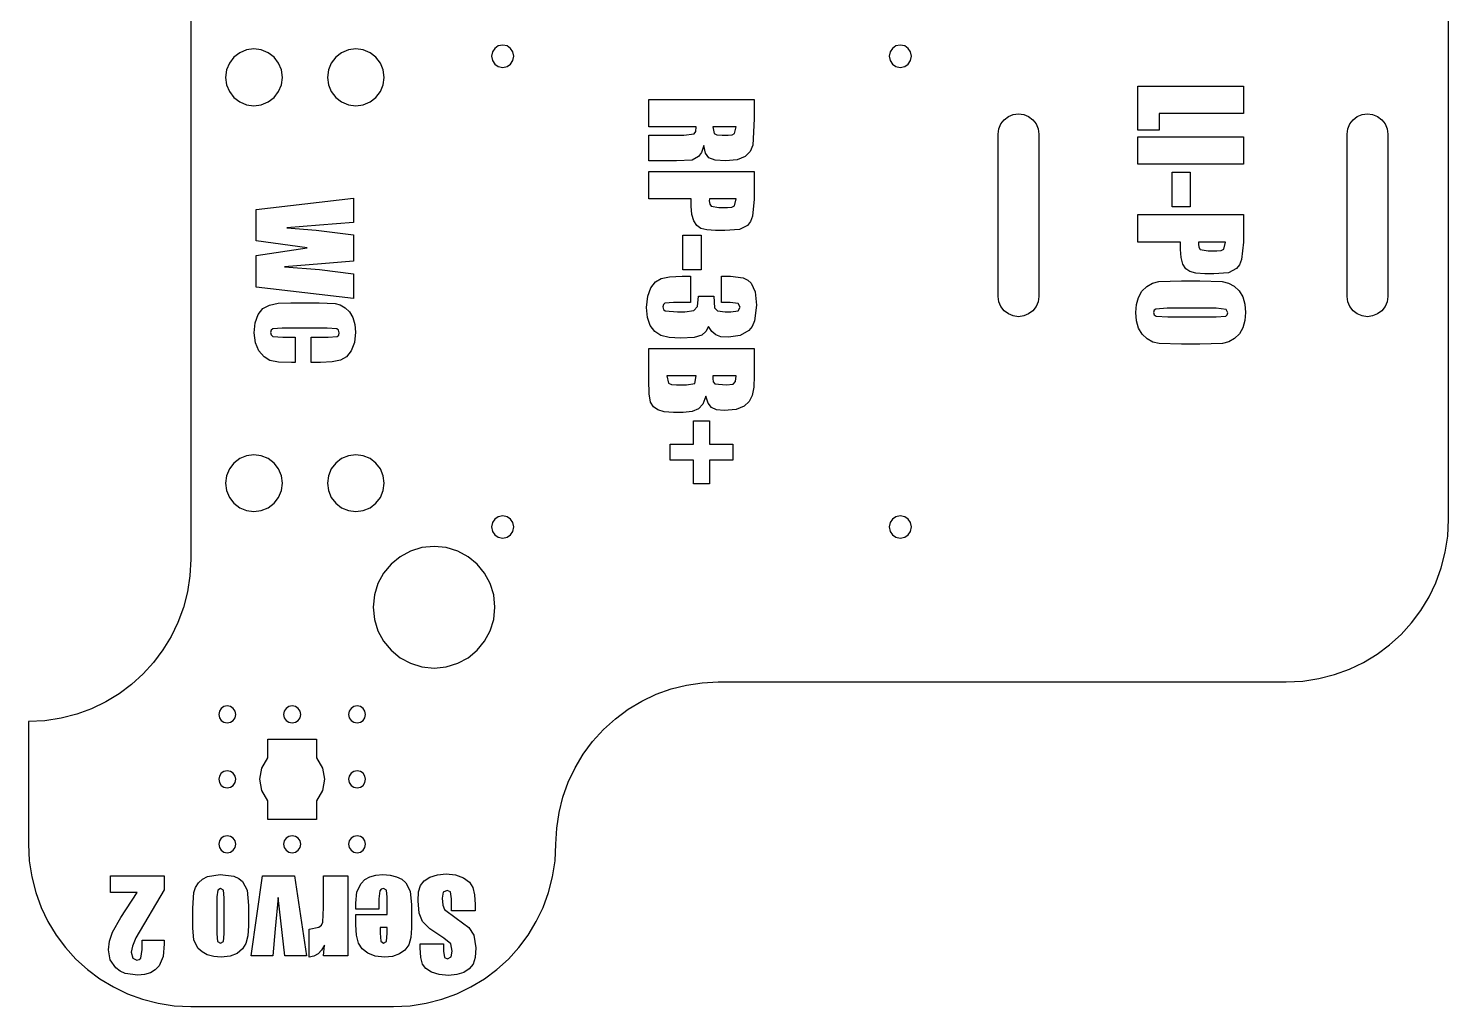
# Model space of a CAD drawing. Extents: x -1 to 181, y 6 to 211.
# Drawn here: x 6 to 181, y 5.9 to 126.5 of the extents above; entities that cross this region are included whole.
import ezdxf

# ---------------------------------------------------------------- set-up
doc = ezdxf.new("R2010")
doc.units = 0

msp = doc.modelspace()

# ---------------------------------------------------------------- linework, layer by layer
for p, q in [((180.985705, 65.936237), (180.985705, 140.936146)), ((25.9859, 136.766058), (25.9859, 61.058784)), ((63.891631, 124.290178), (63.454639, 123.995657)), ((64.426696, 124.398171), (63.891631, 124.290178)), ((64.961761, 124.290178), (64.426696, 124.398171)), ((65.398753, 123.995657), (64.961761, 124.290178)), ((112.891569, 124.290178), (112.454577, 123.995657)), ((113.426634, 124.398171), (112.891569, 124.290178)), ((113.961699, 124.290178), (113.426634, 124.398171)), ((114.398692, 123.995657), (113.961699, 124.290178)), ((31.298209, 122.890022), (30.747408, 122.170463)), ((32.028496, 123.45155), (31.298209, 122.890022)), ((32.879937, 123.803233), (32.028496, 123.45155)), ((33.778494, 123.920461), (32.879937, 123.803233)), ((34.677051, 123.803233), (33.778494, 123.920461)), ((35.528492, 123.45155), (34.677051, 123.803233)), ((36.258779, 122.890022), (35.528492, 123.45155)), ((36.80958, 122.170463), (36.258779, 122.890022)), ((43.851246, 122.890022), (43.300445, 122.170463)), ((44.581533, 123.45155), (43.851246, 122.890022)), ((45.432974, 123.803233), (44.581533, 123.45155)), ((46.331531, 123.920461), (45.432974, 123.803233)), ((47.230089, 123.803233), (46.331531, 123.920461)), ((48.08153, 123.45155), (47.230089, 123.803233)), ((48.811816, 122.890022), (48.08153, 123.45155)), ((49.362617, 122.170463), (48.811816, 122.890022)), ((63.159926, 123.558794), (63.051698, 123.023776)), ((63.051698, 123.023776), (63.159926, 122.488758)), ((63.454639, 123.995657), (63.159926, 123.558794)), ((65.693466, 123.558794), (65.398753, 123.995657)), ((65.801694, 123.023776), (65.693466, 123.558794)), ((65.693466, 122.488758), (65.801694, 123.023776)), ((65.801694, 123.023776), (65.801694, 123.023776)), ((112.159864, 123.558794), (112.051636, 123.023776)), ((112.051636, 123.023776), (112.159864, 122.488758)), ((112.454577, 123.995657), (112.159864, 123.558794)), ((114.693405, 123.558794), (114.398692, 123.995657)), ((114.801632, 123.023776), (114.693405, 123.558794)), ((114.693405, 122.488758), (114.801632, 123.023776)), ((114.801632, 123.023776), (114.801632, 123.023776)), ((30.399652, 121.333675), (30.278498, 120.420464)), ((30.747408, 122.170463), (30.399652, 121.333675)), ((37.157337, 121.333675), (36.80958, 122.170463)), ((37.278491, 120.420464), (37.157337, 121.333675)), ((42.952689, 121.333675), (42.831535, 120.420464)), ((43.300445, 122.170463), (42.952689, 121.333675)), ((49.710374, 121.333675), (49.362617, 122.170463)), ((49.831528, 120.420464), (49.710374, 121.333675)), ((63.159926, 122.488758), (63.454639, 122.051895)), ((63.454639, 122.051895), (63.891631, 121.757374)), ((63.891631, 121.757374), (64.426696, 121.649381)), ((64.426696, 121.649381), (64.961761, 121.757374)), ((64.961761, 121.757374), (65.398753, 122.051895)), ((65.398753, 122.051895), (65.693466, 122.488758)), ((112.159864, 122.488758), (112.454577, 122.051895)), ((112.454577, 122.051895), (112.891569, 121.757374)), ((112.891569, 121.757374), (113.426634, 121.649381)), ((113.426634, 121.649381), (113.961699, 121.757374)), ((113.961699, 121.757374), (114.398692, 122.051895)), ((114.398692, 122.051895), (114.693405, 122.488758)), ((30.278498, 120.420464), (30.399652, 119.507254)), ((30.399652, 119.507254), (30.747408, 118.670466)), ((36.80958, 118.670466), (37.157337, 119.507254)), ((37.157337, 119.507254), (37.278491, 120.420464)), ((37.278491, 120.420464), (37.278491, 120.420464)), ((42.831535, 120.420464), (42.952689, 119.507254)), ((42.952689, 119.507254), (43.300445, 118.670466)), ((49.362617, 118.670466), (49.710374, 119.507254)), ((49.710374, 119.507254), (49.831528, 120.420464)), ((49.831528, 120.420464), (49.831528, 120.420464)), ((142.702481, 113.907992), (142.702481, 119.342527)), ((142.702481, 119.342527), (155.702238, 119.342527)), ((155.702238, 119.342527), (155.702238, 115.961156)), ((30.747408, 118.670466), (31.298209, 117.950906)), ((31.298209, 117.950906), (32.028496, 117.389379)), ((32.028496, 117.389379), (32.879937, 117.037696)), ((34.677051, 117.037696), (35.528492, 117.389379)), ((35.528492, 117.389379), (36.258779, 117.950906)), ((36.258779, 117.950906), (36.80958, 118.670466)), ((43.300445, 118.670466), (43.851246, 117.950906)), ((43.851246, 117.950906), (44.581533, 117.389379)), ((44.581533, 117.389379), (45.432974, 117.037696)), ((47.230089, 117.037696), (48.08153, 117.389379)), ((48.08153, 117.389379), (48.811816, 117.950906)), ((48.811816, 117.950906), (49.362617, 118.670466)), ((82.42677, 114.310158), (82.42677, 117.691529)), ((82.42677, 117.691529), (95.426526, 117.691529)), ((95.426526, 117.691529), (95.426526, 115.297053)), ((32.879937, 117.037696), (33.778494, 116.920468)), ((33.778494, 116.920468), (34.677051, 117.037696)), ((45.432974, 117.037696), (46.331531, 116.920468)), ((46.331531, 116.920468), (47.230089, 117.037696)), ((126.21414, 115.200157), (126.735773, 115.601249)), ((126.735773, 115.601249), (127.343945, 115.852451)), ((127.343945, 115.852451), (127.985772, 115.936185)), ((127.985772, 115.936185), (128.627598, 115.852451)), ((128.627598, 115.852451), (129.23577, 115.601249)), ((129.23577, 115.601249), (129.757403, 115.200157)), ((155.702238, 115.961156), (145.303861, 115.961156)), ((145.303861, 115.961156), (145.303861, 113.907992)), ((169.214084, 115.200157), (169.735717, 115.601249)), ((169.735717, 115.601249), (170.343889, 115.852451)), ((170.343889, 115.852451), (170.985716, 115.936185)), ((170.985716, 115.936185), (171.627543, 115.852451)), ((171.627543, 115.852451), (172.235715, 115.601249)), ((172.235715, 115.601249), (172.757348, 115.200157)), ((88.288341, 114.310158), (82.42677, 114.310158)), ((88.226078, 113.745604), (88.288307, 114.310687)), ((90.311777, 114.310687), (90.468355, 113.511726)), ((93.202441, 114.310158), (90.311872, 114.310158)), ((93.009735, 113.503709), (93.202447, 114.310687)), ((95.426656, 115.298323), (95.241974, 112.058372)), ((125.485774, 113.436188), (125.572313, 114.088481)), ((125.572313, 114.088481), (125.82071, 114.686186)), ((125.82071, 114.686186), (126.21414, 115.200157)), ((129.757403, 115.200157), (130.150833, 114.686186)), ((130.150833, 114.686186), (130.39923, 114.088481)), ((130.39923, 114.088481), (130.485769, 113.436188)), ((145.303861, 113.907992), (142.702481, 113.907992)), ((168.485719, 113.436188), (168.572257, 114.088481)), ((168.572257, 114.088481), (168.820655, 114.686186)), ((168.820655, 114.686186), (169.214084, 115.200157)), ((172.757348, 115.200157), (173.150777, 114.686186)), ((173.150777, 114.686186), (173.399175, 114.088481)), ((173.399175, 114.088481), (173.485713, 113.436188)), ((82.42677, 110.142976), (82.42677, 113.283576)), ((82.42677, 113.283576), (86.746616, 113.283576)), ((86.746619, 113.282888), (88.03939, 113.447512)), ((88.03939, 113.447512), (88.226078, 113.745604)), ((89.211715, 112.006169), (88.920642, 111.167077)), ((89.420487, 111.080764), (89.211715, 112.006169)), ((90.468355, 113.511726), (90.800581, 113.340098)), ((90.800581, 113.340098), (91.484105, 113.282888)), ((91.483975, 113.283576), (92.198614, 113.283576)), ((92.198741, 113.282888), (92.710631, 113.338093)), ((92.710631, 113.338093), (93.009735, 113.503709)), ((95.241974, 112.058372), (94.913763, 111.28954)), ((125.485774, 93.4362), (125.485774, 113.436188)), ((130.485769, 113.436188), (130.485769, 93.4362)), ((130.485769, 113.436188), (130.485769, 113.436188)), ((142.702481, 109.706414), (142.702481, 113.087785)), ((142.702481, 113.087785), (155.702238, 113.087785)), ((155.702238, 113.087785), (155.702238, 109.706414)), ((168.485719, 93.4362), (168.485719, 113.436188)), ((173.485713, 113.436188), (173.485713, 93.4362)), ((173.485713, 113.436188), (173.485713, 113.436188)), ((88.545257, 110.657193), (87.778426, 110.227616)), ((88.920642, 111.167077), (88.545257, 110.657193)), ((89.838028, 110.520695), (89.420487, 111.080764)), ((90.608873, 110.237644), (89.838028, 110.520695)), ((93.313857, 110.276789), (91.877555, 110.143293)), ((94.298492, 110.677275), (93.313857, 110.276789)), ((94.913763, 111.28954), (94.298492, 110.677275)), ((85.855236, 110.142976), (82.42677, 110.142976)), ((82.42677, 105.454565), (82.42677, 108.83329)), ((82.42677, 108.83329), (95.426526, 108.83329)), ((87.778426, 110.227616), (85.855329, 110.143293)), ((91.877555, 110.143293), (90.608873, 110.237644)), ((95.426526, 108.83329), (95.426526, 105.430753)), ((155.702238, 109.706414), (142.702481, 109.706414)), ((146.90988, 104.472962), (146.90988, 108.735394)), ((146.90988, 108.735394), (149.150104, 108.735394)), ((149.150104, 108.735394), (149.150104, 104.472962)), ((34.055018, 104.160754), (46.054994, 105.555107)), ((46.054994, 105.555107), (46.054994, 102.525631)), ((87.662073, 105.454565), (82.42677, 105.454565)), ((87.662073, 104.547045), (87.662073, 105.454565)), ((89.886206, 105.20509), (89.943417, 104.81063)), ((89.894236, 105.45401), (89.886219, 105.20509)), ((93.202441, 105.454565), (89.89436, 105.454565)), ((93.001705, 104.586786), (93.202447, 105.45401)), ((95.426656, 105.429906), (95.209857, 103.306072)), ((34.055018, 100.284613), (34.055018, 104.160754)), ((87.738278, 103.543945), (87.661997, 104.546649)), ((87.967122, 102.752035), (87.738278, 103.543945)), ((89.943417, 104.81063), (90.115049, 104.558687)), ((90.115049, 104.558687), (91.066563, 104.37803)), ((91.066463, 104.377712), (92.134585, 104.377712)), ((92.134505, 104.37803), (92.684535, 104.430219)), ((92.684535, 104.430219), (93.001705, 104.586786)), ((95.209857, 103.306072), (94.944877, 102.655674)), ((142.702481, 100.128509), (142.702481, 103.507234)), ((142.702481, 103.507234), (155.702238, 103.507234)), ((149.150104, 104.472962), (146.90988, 104.472962)), ((155.702238, 103.507234), (155.702238, 100.104697)), ((41.868048, 102.194903), (37.820304, 101.877403)), ((37.820304, 101.876318), (41.450028, 101.574283)), ((41.450028, 101.574283), (46.055005, 101.013513)), ((46.054994, 102.525631), (41.868048, 102.194903)), ((88.338492, 102.172889), (87.967122, 102.752035)), ((88.842354, 101.808532), (88.338492, 102.172889)), ((89.581079, 101.61583), (88.842354, 101.808532)), ((90.65705, 101.551595), (89.581079, 101.61583)), ((91.789304, 101.551966), (90.657153, 101.551966)), ((93.591884, 101.684072), (91.78923, 101.551595)), ((94.583544, 102.189955), (93.591884, 101.684072)), ((94.944877, 102.655674), (94.583544, 102.189955)), ((40.347786, 99.415564), (34.05502, 100.285883)), ((46.054994, 101.012217), (46.054994, 97.773721)), ((86.634169, 96.70216), (86.634169, 100.964592)), ((86.634169, 100.964592), (88.874393, 100.964592)), ((88.874393, 100.964592), (88.874393, 96.70216)), ((147.937785, 100.128509), (142.702481, 100.128509)), ((147.937785, 99.22099), (147.937785, 100.128509)), ((150.161907, 99.879061), (150.219118, 99.484607)), ((150.169937, 100.12798), (150.16192, 99.879061)), ((153.478153, 100.128509), (150.169807, 100.128509)), ((153.277406, 99.260783), (153.478148, 100.12798)), ((155.702357, 100.103903), (155.485558, 97.980069)), ((34.055018, 94.574912), (34.055018, 98.47222)), ((34.05502, 98.471109), (40.347786, 99.415564)), ((148.013979, 98.217936), (147.937698, 99.220646)), ((148.242823, 97.426006), (148.013979, 98.217936)), ((150.219118, 99.484607), (150.390753, 99.232684)), ((150.390753, 99.232684), (151.342262, 99.052001)), ((151.342174, 99.051657), (152.410296, 99.051657)), ((152.410206, 99.052001), (152.960235, 99.104196)), ((152.960235, 99.104196), (153.277406, 99.260783)), ((42.097018, 97.432409), (37.531236, 97.088451)), ((37.531236, 97.088186), (41.840777, 96.737336)), ((41.840777, 96.737336), (46.055005, 96.217285)), ((46.055005, 97.773218), (42.097013, 97.432858)), ((88.874393, 96.70216), (86.634169, 96.70216)), ((148.614194, 96.846867), (148.242823, 97.426006)), ((149.118053, 96.482529), (148.614194, 96.846867)), ((149.85678, 96.289807), (149.118053, 96.482529)), ((150.932753, 96.225566), (149.85678, 96.289807)), ((153.867585, 96.358069), (152.064931, 96.225566)), ((154.859245, 96.863926), (153.867585, 96.358069)), ((155.220578, 97.329651), (154.859245, 96.863926)), ((155.485558, 97.980069), (155.220578, 97.329651)), ((46.054994, 93.185851), (34.055018, 94.574912)), ((46.054994, 96.217973), (46.054994, 93.185851)), ((82.687635, 94.497548), (83.263761, 95.226249)), ((83.263761, 95.226249), (83.956319, 95.653829)), ((83.956319, 95.653829), (84.983108, 95.861593)), ((84.983108, 95.861593), (86.561935, 95.930847)), ((86.561937, 95.929577), (87.589842, 95.929577)), ((87.589842, 95.929577), (87.589842, 92.68579)), ((91.403806, 92.68579), (91.403806, 95.929577)), ((91.403806, 95.929577), (92.51188, 95.929577)), ((92.511896, 95.930847), (94.072658, 95.718063)), ((94.072658, 95.718063), (94.626453, 95.452083)), ((94.626453, 95.452083), (95.029189, 95.07971)), ((95.029189, 95.07971), (95.519999, 93.977643)), ((143.1972, 94.064611), (143.794402, 94.651774)), ((143.794402, 94.651774), (144.507034, 95.055256)), ((144.507034, 95.055256), (145.279887, 95.253991)), ((145.279887, 95.253991), (148.090259, 95.350352)), ((148.090185, 95.35014), (150.314534, 95.35014)), ((150.314471, 95.350352), (153.088708, 95.258013)), ((152.065015, 96.22591), (150.932865, 96.22591)), ((153.088708, 95.258013), (153.868588, 95.067308)), ((153.868588, 95.067308), (154.578207, 94.679872)), ((154.578207, 94.679872), (155.174409, 94.108763)), ((82.169725, 92.076614), (82.299202, 93.452697)), ((82.299202, 93.452697), (82.687635, 94.497548)), ((88.420797, 92.189035), (88.545257, 93.465754)), ((88.545252, 93.466309), (90.432257, 93.466309)), ((90.432223, 93.465754), (90.520546, 92.036476)), ((95.519999, 93.977643), (95.683603, 92.373714)), ((125.572313, 92.783906), (125.485774, 93.4362)), ((125.82071, 92.186201), (125.572313, 92.783906)), ((130.39923, 92.783906), (130.150833, 92.186201)), ((130.485769, 93.4362), (130.39923, 92.783906)), ((142.51468, 92.430566), (142.770625, 93.314836)), ((142.770625, 93.314836), (143.1972, 94.064611)), ((155.174409, 94.108763), (155.614031, 93.367038)), ((155.614031, 93.367038), (155.885031, 92.471729)), ((168.572257, 92.783906), (168.485719, 93.4362)), ((168.820655, 92.186201), (168.572257, 92.783906)), ((173.399175, 92.783906), (173.150777, 92.186201)), ((173.485713, 93.4362), (173.399175, 92.783906)), ((33.927164, 90.18208), (34.299617, 91.191954)), ((34.299617, 91.191954), (34.891647, 91.931305)), ((34.891647, 91.931305), (35.674536, 92.37046)), ((35.674536, 92.37046), (36.774288, 92.587272)), ((36.774288, 92.587272), (38.316905, 92.659543)), ((38.316905, 92.659331), (41.822778, 92.659331)), ((41.82277, 92.659543), (43.76841, 92.57059)), ((43.76841, 92.57059), (44.404914, 92.393624)), ((44.404914, 92.393624), (45.017329, 92.04063)), ((45.017329, 92.04063), (45.553771, 91.514381)), ((45.553771, 91.514381), (45.962356, 90.817648)), ((82.281198, 90.842063), (82.169725, 92.076614)), ((84.234343, 92.424904), (84.177132, 92.140854)), ((84.177132, 92.140854), (84.249399, 91.827694)), ((84.405977, 92.586492), (84.234343, 92.424904)), ((84.249399, 91.827694), (84.466199, 91.643015)), ((85.477936, 92.686874), (84.405977, 92.586492)), ((84.466199, 91.643015), (85.975772, 91.522577)), ((87.589842, 92.68579), (85.477941, 92.68579)), ((85.975886, 91.521624), (86.875204, 91.521624)), ((86.875093, 91.522577), (87.967122, 91.691196)), ((87.967122, 91.691196), (88.420797, 92.189035)), ((90.520546, 92.036476), (90.90597, 91.643015)), ((90.90597, 91.643015), (91.837408, 91.522577)), ((92.471663, 92.68579), (91.403806, 92.68579)), ((91.837458, 91.521624), (92.560034, 91.521624)), ((93.44735, 92.562415), (92.471751, 92.686874)), ((92.560076, 91.522577), (93.459394, 91.663097)), ((93.676196, 92.100717), (93.44735, 92.562415)), ((93.459394, 91.663097), (93.676196, 92.100717)), ((95.683603, 92.373714), (95.456923, 90.426535)), ((126.21414, 91.67223), (125.82071, 92.186201)), ((126.735773, 91.271139), (126.21414, 91.67223)), ((127.343945, 91.019937), (126.735773, 91.271139)), ((127.985772, 90.936203), (127.343945, 91.019937)), ((128.627598, 91.019937), (127.985772, 90.936203)), ((129.23577, 91.271139), (128.627598, 91.019937)), ((129.757403, 91.67223), (129.23577, 91.271139)), ((130.150833, 92.186201), (129.757403, 91.67223)), ((142.429365, 91.439921), (142.51468, 92.430566)), ((142.519699, 90.408114), (142.429365, 91.439921)), ((144.695731, 91.723971), (144.629487, 91.447938)), ((144.629487, 91.447938), (144.705768, 91.164907)), ((144.894464, 91.877541), (144.695731, 91.723971)), ((144.705768, 91.164907), (144.934612, 91.006323)), ((146.291621, 91.969881), (144.894464, 91.877541)), ((144.934612, 91.006323), (146.387977, 90.909961)), ((152.362142, 91.96877), (146.29155, 91.96877)), ((153.570487, 91.829361), (152.362028, 91.969881)), ((152.362028, 90.909961), (153.522309, 91.010344)), ((153.522309, 91.010344), (153.712009, 91.163902)), ((153.775243, 91.423861), (153.570487, 91.829361)), ((153.712009, 91.163902), (153.775243, 91.423861)), ((155.885031, 92.471729), (155.975364, 91.439921)), ((155.975364, 91.439921), (155.890049, 90.449263)), ((169.214084, 91.67223), (168.820655, 92.186201)), ((169.735717, 91.271139), (169.214084, 91.67223)), ((170.343889, 91.019937), (169.735717, 91.271139)), ((170.985716, 90.936203), (170.343889, 91.019937)), ((171.627543, 91.019937), (170.985716, 90.936203)), ((172.235715, 91.271139), (171.627543, 91.019937)), ((172.757348, 91.67223), (172.235715, 91.271139)), ((173.150777, 92.186201), (172.757348, 91.67223)), ((33.803013, 88.931304), (33.927164, 90.18208)), ((35.900602, 89.266709), (35.833894, 88.968372)), ((36.100726, 89.435334), (35.900602, 89.266709)), ((37.242169, 89.539104), (36.100726, 89.435334)), ((42.815969, 89.539898), (37.242169, 89.539898)), ((44.001889, 89.435334), (42.815972, 89.539104)), ((44.207571, 89.261153), (44.001889, 89.435334)), ((44.276131, 88.946147), (44.207571, 89.261153)), ((45.962356, 90.817648), (46.220848, 89.977326)), ((46.220848, 89.977326), (46.307012, 89.020257)), ((82.615618, 89.852397), (82.281198, 90.842063)), ((83.16394, 89.113674), (82.615618, 89.852397)), ((89.793866, 89.740002), (89.465482, 89.095617)), ((90.216158, 89.105657), (89.793866, 89.740002)), ((95.173573, 89.732975), (94.776882, 89.226102)), ((95.456923, 90.426535), (95.173573, 89.732975)), ((142.790701, 89.512804), (142.519699, 90.408114)), ((143.230322, 88.771066), (142.790701, 89.512804)), ((146.387858, 90.910438), (152.362142, 90.910438)), ((155.634105, 89.565007), (155.207529, 88.815231)), ((155.890049, 90.449263), (155.634105, 89.565007)), ((33.949617, 87.716676), (33.803013, 88.931304)), ((34.389429, 86.711426), (33.949617, 87.716676)), ((35.833894, 88.968372), (35.900761, 88.680241)), ((35.900761, 88.680241), (36.101363, 88.512548)), ((36.101363, 88.512548), (37.357053, 88.405048)), ((37.357053, 88.404837), (38.865391, 88.404837)), ((38.865391, 88.404837), (38.865391, 85.285403)), ((40.829565, 85.285403), (40.829565, 88.404837)), ((40.829565, 88.404837), (42.915214, 88.404837)), ((42.915222, 88.405048), (44.05053, 88.505114)), ((44.05053, 88.505114), (44.219731, 88.665405)), ((44.219731, 88.665405), (44.276131, 88.946147)), ((46.17377, 87.762072), (45.774044, 86.74479)), ((46.307012, 89.020257), (46.17377, 87.762072)), ((83.91711, 88.631902), (83.16394, 89.113674)), ((84.946425, 88.366928), (83.91711, 88.631902)), ((86.32318, 88.278604), (84.946425, 88.366928)), ((88.031408, 88.368939), (86.32318, 88.278604)), ((88.978419, 88.639945), (88.031408, 88.368939)), ((89.465482, 89.095617), (88.978419, 88.639945)), ((90.680574, 88.696143), (90.216158, 89.105657)), ((91.317504, 88.473317), (90.680574, 88.696143)), ((92.257332, 88.399042), (91.317504, 88.473317)), ((93.693635, 88.605807), (92.257332, 88.399042)), ((94.776882, 89.226102), (93.693635, 88.605807)), ((143.826522, 88.19997), (143.230322, 88.771066)), ((144.536142, 87.812535), (143.826522, 88.19997)), ((145.316019, 87.62183), (144.536142, 87.812535)), ((148.090259, 87.52949), (145.316019, 87.62183)), ((150.314534, 87.529067), (148.090185, 87.529067)), ((153.124842, 87.625825), (150.314471, 87.52949)), ((153.897695, 87.824566), (153.124842, 87.625825)), ((154.610325, 88.228069), (153.897695, 87.824566)), ((155.207529, 88.815231), (154.610325, 88.228069)), ((35.024093, 85.970223), (34.389429, 86.711426)), ((35.755257, 85.547737), (35.024093, 85.970223)), ((45.175398, 86.001735), (44.445391, 85.566284)), ((45.774044, 86.74479), (45.175398, 86.001735)), ((82.42677, 83.107885), (82.42677, 87.018422)), ((82.42677, 87.018422), (95.426526, 87.018422)), ((95.426526, 87.018422), (95.426526, 83.644988)), ((36.805587, 85.350411), (35.755257, 85.547737)), ((38.397743, 85.284636), (36.805587, 85.350411)), ((38.865391, 85.285403), (38.397743, 85.285403)), ((41.969515, 85.285403), (40.829565, 85.285403)), ((43.428576, 85.355048), (41.969502, 85.284636)), ((44.445391, 85.566284), (43.428576, 85.355048)), ((82.484918, 81.413257), (82.426672, 83.107515)), ((88.288341, 83.637051), (84.650854, 83.637051)), ((84.650881, 83.637474), (84.875713, 82.726118)), ((84.875713, 82.726118), (85.222993, 82.57856)), ((85.222993, 82.57856), (85.863356, 82.529374)), ((85.863438, 82.528448), (87.075758, 82.528448)), ((87.075834, 82.529374), (88.087568, 82.706036)), ((88.087568, 82.706036), (88.288307, 83.637474)), ((90.311777, 83.637474), (90.319794, 83.300237)), ((93.202441, 83.637051), (90.311872, 83.637051)), ((90.319807, 83.300237), (90.381033, 82.892726)), ((90.381033, 82.892726), (90.56471, 82.665873)), ((90.56471, 82.665873), (91.965881, 82.529374)), ((91.965881, 82.529374), (92.82104, 82.641796)), ((92.82104, 82.641796), (93.130179, 82.934874)), ((93.130179, 82.934874), (93.202447, 83.637474)), ((95.426656, 83.645491), (95.364474, 82.241309)), ((82.659658, 80.409562), (82.484918, 81.413257)), ((89.448591, 81.156321), (89.096102, 80.172681)), ((89.741499, 80.278077), (89.448591, 81.156321)), ((95.177927, 81.224557), (94.801803, 80.480814)), ((95.364474, 82.241309), (95.177927, 81.224557)), ((82.993075, 79.840457), (82.659658, 80.409562)), ((83.527358, 79.450025), (82.993075, 79.840457)), ((84.332802, 79.224184), (83.527358, 79.450025)), ((85.479692, 79.148903), (84.332802, 79.224184)), ((86.684704, 79.149723), (85.479793, 79.149723)), ((87.790501, 79.253288), (86.684762, 79.148903)), ((88.568844, 79.566442), (87.790501, 79.253288)), ((89.096102, 80.172681), (88.568844, 79.566442)), ((90.1387, 79.747099), (89.741499, 80.278077)), ((90.760574, 79.479129), (90.1387, 79.747099)), ((91.727502, 79.389806), (90.760574, 79.479129)), ((93.180898, 79.51627), (91.727502, 79.389806)), ((94.170897, 79.895662), (93.180898, 79.51627)), ((94.801803, 80.480814), (94.170897, 79.895662)), ((87.935123, 75.215374), (87.935123, 78.096683)), ((87.935123, 78.096683), (89.89436, 78.096683)), ((89.89436, 78.096683), (89.89436, 75.215374)), ((32.879937, 73.80329), (32.028496, 73.451607)), ((33.778494, 73.920518), (32.879937, 73.80329)), ((34.677051, 73.80329), (33.778494, 73.920518)), ((35.528492, 73.451607), (34.677051, 73.80329)), ((45.432974, 73.80329), (44.581533, 73.451607)), ((46.331531, 73.920518), (45.432974, 73.80329)), ((47.230089, 73.80329), (46.331531, 73.920518)), ((48.08153, 73.451607), (47.230089, 73.80329)), ((85.060429, 73.254814), (85.060429, 75.215374)), ((85.060429, 75.215374), (87.935123, 75.215374)), ((89.89436, 75.215374), (92.78493, 75.215374)), ((92.78493, 75.215374), (92.78493, 73.254814)), ((30.747408, 72.17052), (30.399652, 71.333732)), ((31.298209, 72.89008), (30.747408, 72.17052)), ((32.028496, 73.451607), (31.298209, 72.89008)), ((36.258779, 72.89008), (35.528492, 73.451607)), ((36.80958, 72.17052), (36.258779, 72.89008)), ((37.157337, 71.333732), (36.80958, 72.17052)), ((43.300445, 72.17052), (42.952689, 71.333732)), ((43.851246, 72.89008), (43.300445, 72.17052)), ((44.581533, 73.451607), (43.851246, 72.89008)), ((48.811816, 72.89008), (48.08153, 73.451607)), ((49.362617, 72.17052), (48.811816, 72.89008)), ((49.710374, 71.333732), (49.362617, 72.17052)), ((87.935123, 73.254814), (85.060429, 73.254814)), ((87.935123, 70.35763), (87.935123, 73.254814)), ((92.78493, 73.254814), (89.89436, 73.254814)), ((89.89436, 73.254814), (89.89436, 70.35763)), ((30.399652, 71.333732), (30.278498, 70.420522)), ((30.278498, 70.420522), (30.399652, 69.507311)), ((37.278491, 70.420522), (37.157337, 71.333732)), ((37.157337, 69.507311), (37.278491, 70.420522)), ((37.278491, 70.420522), (37.278491, 70.420522)), ((42.952689, 71.333732), (42.831535, 70.420522)), ((42.831535, 70.420522), (42.952689, 69.507311)), ((49.831528, 70.420522), (49.710374, 71.333732)), ((49.710374, 69.507311), (49.831528, 70.420522)), ((49.831528, 70.420522), (49.831528, 70.420522)), ((89.89436, 70.35763), (87.935123, 70.35763)), ((30.399652, 69.507311), (30.747408, 68.670523)), ((30.747408, 68.670523), (31.298209, 67.950964)), ((36.258779, 67.950964), (36.80958, 68.670523)), ((36.80958, 68.670523), (37.157337, 69.507311)), ((42.952689, 69.507311), (43.300445, 68.670523)), ((43.300445, 68.670523), (43.851246, 67.950964)), ((48.811816, 67.950964), (49.362617, 68.670523)), ((49.362617, 68.670523), (49.710374, 69.507311)), ((31.298209, 67.950964), (32.028496, 67.389436)), ((32.028496, 67.389436), (32.879937, 67.037753)), ((32.879937, 67.037753), (33.778494, 66.920525)), ((33.778494, 66.920525), (34.677051, 67.037753)), ((34.677051, 67.037753), (35.528492, 67.389436)), ((35.528492, 67.389436), (36.258779, 67.950964)), ((43.851246, 67.950964), (44.581533, 67.389436)), ((44.581533, 67.389436), (45.432974, 67.037753)), ((45.432974, 67.037753), (46.331531, 66.920525)), ((46.331531, 66.920525), (47.230089, 67.037753)), ((47.230089, 67.037753), (48.08153, 67.389436)), ((48.08153, 67.389436), (48.811816, 67.950964)), ((63.159926, 65.558866), (63.051698, 65.023849)), ((63.051698, 65.023849), (63.159926, 64.488831)), ((63.454639, 65.995729), (63.159926, 65.558866)), ((63.891631, 66.290251), (63.454639, 65.995729)), ((64.426696, 66.398244), (63.891631, 66.290251)), ((64.961761, 66.290251), (64.426696, 66.398244)), ((65.398753, 65.995729), (64.961761, 66.290251)), ((65.693466, 65.558866), (65.398753, 65.995729)), ((65.801694, 65.023849), (65.693466, 65.558866)), ((65.693466, 64.488831), (65.801694, 65.023849)), ((65.801694, 65.023849), (65.801694, 65.023849)), ((112.159864, 65.558866), (112.051636, 65.023849)), ((112.051636, 65.023849), (112.159864, 64.488831)), ((112.454577, 65.995729), (112.159864, 65.558866)), ((112.891569, 66.290251), (112.454577, 65.995729)), ((113.426634, 66.398244), (112.891569, 66.290251)), ((113.961699, 66.290251), (113.426634, 66.398244)), ((114.398692, 65.995729), (113.961699, 66.290251)), ((114.693405, 65.558866), (114.398692, 65.995729)), ((114.801632, 65.023849), (114.693405, 65.558866)), ((114.693405, 64.488831), (114.801632, 65.023849)), ((114.801632, 65.023849), (114.801632, 65.023849)), ((180.882445, 63.891357), (180.985705, 65.936237)), ((63.159926, 64.488831), (63.454639, 64.051968)), ((63.454639, 64.051968), (63.891631, 63.757447)), ((63.891631, 63.757447), (64.426696, 63.649453)), ((64.426696, 63.649453), (64.961761, 63.757447)), ((64.961761, 63.757447), (65.398753, 64.051968)), ((65.398753, 64.051968), (65.693466, 64.488831)), ((112.159864, 64.488831), (112.454577, 64.051968)), ((112.454577, 64.051968), (112.891569, 63.757447)), ((112.891569, 63.757447), (113.426634, 63.649453)), ((113.426634, 63.649453), (113.961699, 63.757447)), ((113.961699, 63.757447), (114.398692, 64.051968)), ((114.398692, 64.051968), (114.693405, 64.488831)), ((180.579373, 61.905547), (180.882445, 63.891357)), ((51.777999, 61.353411), (50.668123, 60.43799)), ((53.051769, 62.044589), (51.777999, 61.353411)), ((54.459291, 62.481393), (53.051769, 62.044589)), ((55.970421, 62.63369), (54.459291, 62.481393)), ((57.481551, 62.481393), (55.970421, 62.63369)), ((58.889073, 62.044589), (57.481551, 62.481393)), ((60.162843, 61.353411), (58.889073, 62.044589)), ((61.272719, 60.43799), (60.162843, 61.353411)), ((180.086541, 59.98886), (180.579373, 61.905547)), ((25.9859, 61.058784), (25.882641, 59.013904)), ((50.668123, 60.43799), (49.752285, 59.328458)), ((62.188557, 59.328458), (61.272719, 60.43799)), ((179.414003, 58.151349), (180.086541, 59.98886)), ((25.882641, 59.013904), (25.579569, 57.028093)), ((49.060628, 58.054947), (48.623296, 56.647589)), ((49.752285, 59.328458), (49.060628, 58.054947)), ((62.880214, 58.054947), (62.188557, 59.328458)), ((63.317546, 56.647589), (62.880214, 58.054947)), ((178.57181, 56.403068), (179.414003, 58.151349)), ((25.579569, 57.028093), (25.086737, 55.111406)), ((48.623296, 56.647589), (48.470431, 55.136517)), ((63.470411, 55.136517), (63.317546, 56.647589)), ((177.570017, 54.754068), (178.57181, 56.403068)), ((25.086737, 55.111406), (24.414199, 53.273895)), ((48.470431, 55.136517), (48.623296, 53.625444)), ((63.317546, 53.625444), (63.470411, 55.136517)), ((63.470411, 55.136517), (63.470411, 55.136517)), ((176.418677, 53.214405), (177.570017, 54.754068)), ((24.414199, 53.273895), (23.572006, 51.525613)), ((48.623296, 53.625444), (49.060628, 52.218086)), ((62.880214, 52.218086), (63.317546, 53.625444)), ((175.127842, 51.794129), (176.418677, 53.214405)), ((23.572006, 51.525613), (22.570213, 49.876614)), ((49.060628, 52.218086), (49.752285, 50.944576)), ((49.752285, 50.944576), (50.668123, 49.835044)), ((61.272719, 49.835044), (62.188557, 50.944576)), ((62.188557, 50.944576), (62.880214, 52.218086)), ((173.707566, 50.503296), (175.127842, 51.794129)), ((22.570213, 49.876614), (21.418873, 48.33695)), ((50.668123, 49.835044), (51.777999, 48.919623)), ((60.162843, 48.919623), (61.272719, 49.835044)), ((170.518901, 48.350165), (172.167901, 49.351956)), ((172.167901, 49.351956), (173.707566, 50.503296)), ((21.418873, 48.33695), (20.128038, 46.916674)), ((51.777999, 48.919623), (53.051769, 48.228445)), ((53.051769, 48.228445), (54.459291, 47.791641)), ((54.459291, 47.791641), (55.970421, 47.639344)), ((55.970421, 47.639344), (57.481551, 47.791641)), ((57.481551, 47.791641), (58.889073, 48.228445)), ((58.889073, 48.228445), (60.162843, 48.919623)), ((166.933108, 46.835436), (168.770619, 47.507974)), ((168.770619, 47.507974), (170.518901, 48.350165)), ((18.707761, 45.62584), (17.168096, 44.474501)), ((20.128038, 46.916674), (18.707761, 45.62584)), ((85.16912, 45.071775), (87.065795, 45.548433)), ((87.065795, 45.548433), (89.009065, 45.838411)), ((89.009065, 45.838411), (90.985818, 45.936278)), ((90.985818, 45.936278), (160.98573, 45.936278)), ((160.98573, 45.936278), (163.03061, 46.039536)), ((163.03061, 46.039536), (165.01642, 46.342606)), ((165.01642, 46.342606), (166.933108, 46.835436)), ((17.168096, 44.474501), (15.519096, 43.472709)), ((81.568017, 43.580148), (83.332156, 44.413869)), ((83.332156, 44.413869), (85.16912, 45.071775)), ((13.770814, 42.630518), (11.933302, 41.957981)), ((15.519096, 43.472709), (13.770814, 42.630518)), ((29.518839, 42.344514), (29.435896, 41.936286)), ((29.74396, 42.677783), (29.518839, 42.344514)), ((30.077548, 42.902431), (29.74396, 42.677783)), ((30.485894, 42.984794), (30.077548, 42.902431)), ((30.894239, 42.902431), (30.485894, 42.984794)), ((31.227827, 42.677783), (30.894239, 42.902431)), ((31.452948, 42.344514), (31.227827, 42.677783)), ((31.535891, 41.936286), (31.452948, 42.344514)), ((37.518829, 42.344514), (37.435886, 41.936286)), ((37.743949, 42.677783), (37.518829, 42.344514)), ((38.077538, 42.902431), (37.743949, 42.677783)), ((38.485883, 42.984794), (38.077538, 42.902431)), ((38.894229, 42.902431), (38.485883, 42.984794)), ((39.227817, 42.677783), (38.894229, 42.902431)), ((39.452938, 42.344514), (39.227817, 42.677783)), ((39.535881, 41.936286), (39.452938, 42.344514)), ((45.518818, 42.344514), (45.435876, 41.936286)), ((45.743939, 42.677783), (45.518818, 42.344514)), ((46.077528, 42.902431), (45.743939, 42.677783)), ((46.485873, 42.984794), (46.077528, 42.902431)), ((46.894219, 42.902431), (46.485873, 42.984794)), ((47.227807, 42.677783), (46.894219, 42.902431)), ((47.452928, 42.344514), (47.227807, 42.677783)), ((47.535871, 41.936286), (47.452928, 42.344514)), ((78.310673, 41.40699), (79.889818, 42.576045)), ((79.889818, 42.576045), (81.568017, 43.580148)), ((8.030804, 41.16208), (5.985924, 41.058823)), ((5.985924, 41.058823), (5.985924, 25.93629)), ((5.985924, 41.058823), (5.985924, 41.058823)), ((10.016615, 41.46515), (8.030804, 41.16208)), ((11.933302, 41.957981), (10.016615, 41.46515)), ((29.435896, 41.936286), (29.518839, 41.528058)), ((29.518839, 41.528058), (29.74396, 41.194788)), ((29.74396, 41.194788), (30.077548, 40.970141)), ((30.077548, 40.970141), (30.485894, 40.887778)), ((30.485894, 40.887778), (30.894239, 40.970141)), ((30.894239, 40.970141), (31.227827, 41.194788)), ((31.227827, 41.194788), (31.452948, 41.528058)), ((31.452948, 41.528058), (31.535891, 41.936286)), ((31.535891, 41.936286), (31.535891, 41.936286)), ((37.435886, 41.936286), (37.518829, 41.528058)), ((37.518829, 41.528058), (37.743949, 41.194788)), ((37.743949, 41.194788), (38.077538, 40.970141)), ((38.077538, 40.970141), (38.485883, 40.887778)), ((38.485883, 40.887778), (38.894229, 40.970141)), ((38.894229, 40.970141), (39.227817, 41.194788)), ((39.227817, 41.194788), (39.452938, 41.528058)), ((39.452938, 41.528058), (39.535881, 41.936286)), ((39.535881, 41.936286), (39.535881, 41.936286)), ((45.435876, 41.936286), (45.518818, 41.528058)), ((45.518818, 41.528058), (45.743939, 41.194788)), ((45.743939, 41.194788), (46.077528, 40.970141)), ((46.077528, 40.970141), (46.485873, 40.887778)), ((46.485873, 40.887778), (46.894219, 40.970141)), ((46.894219, 40.970141), (47.227807, 41.194788)), ((47.227807, 41.194788), (47.452928, 41.528058)), ((47.452928, 41.528058), (47.535871, 41.936286)), ((47.535871, 41.936286), (47.535871, 41.936286)), ((76.843696, 40.078416), (78.310673, 41.40699)), ((35.485888, 36.582025), (35.485888, 38.886279)), ((35.485888, 38.886279), (41.485879, 38.886279)), ((41.485879, 38.886279), (41.485879, 36.582025)), ((74.34607, 37.032293), (75.515123, 38.611439)), ((75.515123, 38.611439), (76.843696, 40.078416)), ((73.341967, 35.354093), (74.34607, 37.032293)), ((34.485887, 33.936275), (34.735887, 35.330019)), ((34.735887, 35.330019), (35.485888, 36.582025)), ((35.485888, 36.582025), (35.485888, 36.582025)), ((41.485879, 36.582025), (42.23588, 35.330019)), ((42.23588, 35.330019), (42.48588, 33.936275)), ((72.508247, 33.589953), (73.341967, 35.354093)), ((29.518839, 34.344503), (29.435896, 33.936275)), ((29.435896, 33.936275), (29.518839, 33.528047)), ((29.74396, 34.677772), (29.518839, 34.344503)), ((29.518839, 33.528047), (29.74396, 33.194777)), ((30.077548, 34.90242), (29.74396, 34.677772)), ((30.485894, 34.984783), (30.077548, 34.90242)), ((30.894239, 34.90242), (30.485894, 34.984783)), ((31.227827, 34.677772), (30.894239, 34.90242)), ((31.452948, 34.344503), (31.227827, 34.677772)), ((31.227827, 33.194777), (31.452948, 33.528047)), ((31.535891, 33.936275), (31.452948, 34.344503)), ((31.452948, 33.528047), (31.535891, 33.936275)), ((31.535891, 33.936275), (31.535891, 33.936275)), ((34.735887, 32.542531), (34.485887, 33.936275)), ((42.48588, 33.936275), (42.23588, 32.542531)), ((45.518818, 34.344503), (45.435876, 33.936275)), ((45.435876, 33.936275), (45.518818, 33.528047)), ((45.743939, 34.677772), (45.518818, 34.344503)), ((45.518818, 33.528047), (45.743939, 33.194777)), ((46.077528, 34.90242), (45.743939, 34.677772)), ((46.485873, 34.984783), (46.077528, 34.90242)), ((46.894219, 34.90242), (46.485873, 34.984783)), ((47.227807, 34.677772), (46.894219, 34.90242)), ((47.452928, 34.344503), (47.227807, 34.677772)), ((47.227807, 33.194777), (47.452928, 33.528047)), ((47.535871, 33.936275), (47.452928, 34.344503)), ((47.452928, 33.528047), (47.535871, 33.936275)), ((47.535871, 33.936275), (47.535871, 33.936275)), ((71.850343, 31.752989), (72.508247, 33.589953)), ((29.74396, 33.194777), (30.077548, 32.97013)), ((30.077548, 32.97013), (30.485894, 32.887767)), ((30.485894, 32.887767), (30.894239, 32.97013)), ((30.894239, 32.97013), (31.227827, 33.194777)), ((35.485888, 31.290524), (34.735887, 32.542531)), ((42.23588, 32.542531), (41.485879, 31.290524)), ((45.743939, 33.194777), (46.077528, 32.97013)), ((46.077528, 32.97013), (46.485873, 32.887767)), ((46.485873, 32.887767), (46.894219, 32.97013)), ((46.894219, 32.97013), (47.227807, 33.194777)), ((71.373686, 29.856314), (71.850343, 31.752989)), ((35.485888, 28.986297), (35.485888, 31.290524)), ((41.485879, 31.290524), (41.485879, 28.986297)), ((71.083709, 27.913043), (71.373686, 29.856314)), ((41.485879, 28.986297), (35.485888, 28.986297)), ((29.518839, 26.344518), (29.435896, 25.93629)), ((29.74396, 26.677788), (29.518839, 26.344518)), ((30.077548, 26.902435), (29.74396, 26.677788)), ((30.485894, 26.984798), (30.077548, 26.902435)), ((30.894239, 26.902435), (30.485894, 26.984798)), ((31.227827, 26.677788), (30.894239, 26.902435)), ((31.452948, 26.344518), (31.227827, 26.677788)), ((31.535891, 25.93629), (31.452948, 26.344518)), ((37.518829, 26.344518), (37.435886, 25.93629)), ((37.743949, 26.677788), (37.518829, 26.344518)), ((38.077538, 26.902435), (37.743949, 26.677788)), ((38.485883, 26.984798), (38.077538, 26.902435)), ((38.894229, 26.902435), (38.485883, 26.984798)), ((39.227817, 26.677788), (38.894229, 26.902435)), ((39.452938, 26.344518), (39.227817, 26.677788)), ((39.535881, 25.93629), (39.452938, 26.344518)), ((45.518818, 26.344518), (45.435876, 25.93629)), ((45.743939, 26.677788), (45.518818, 26.344518)), ((46.077528, 26.902435), (45.743939, 26.677788)), ((46.485873, 26.984798), (46.077528, 26.902435)), ((46.894219, 26.902435), (46.485873, 26.984798)), ((47.227807, 26.677788), (46.894219, 26.902435)), ((47.452928, 26.344518), (47.227807, 26.677788)), ((47.535871, 25.93629), (47.452928, 26.344518)), ((70.985844, 25.93629), (71.083709, 27.913043)), ((5.985924, 25.93629), (6.089183, 23.89141)), ((29.435896, 25.93629), (29.518839, 25.528062)), ((29.518839, 25.528062), (29.74396, 25.194793)), ((29.74396, 25.194793), (30.077548, 24.970145)), ((30.077548, 24.970145), (30.485894, 24.887782)), ((30.485894, 24.887782), (30.894239, 24.970145)), ((30.894239, 24.970145), (31.227827, 25.194793)), ((31.227827, 25.194793), (31.452948, 25.528062)), ((31.452948, 25.528062), (31.535891, 25.93629)), ((31.535891, 25.93629), (31.535891, 25.93629)), ((37.435886, 25.93629), (37.518829, 25.528062)), ((37.518829, 25.528062), (37.743949, 25.194793)), ((37.743949, 25.194793), (38.077538, 24.970145)), ((38.077538, 24.970145), (38.485883, 24.887782)), ((38.485883, 24.887782), (38.894229, 24.970145)), ((38.894229, 24.970145), (39.227817, 25.194793)), ((39.227817, 25.194793), (39.452938, 25.528062)), ((39.452938, 25.528062), (39.535881, 25.93629)), ((39.535881, 25.93629), (39.535881, 25.93629)), ((45.435876, 25.93629), (45.518818, 25.528062)), ((45.518818, 25.528062), (45.743939, 25.194793)), ((45.743939, 25.194793), (46.077528, 24.970145)), ((46.077528, 24.970145), (46.485873, 24.887782)), ((46.485873, 24.887782), (46.894219, 24.970145)), ((46.894219, 24.970145), (47.227807, 25.194793)), ((47.227807, 25.194793), (47.452928, 25.528062)), ((47.452928, 25.528062), (47.535871, 25.93629)), ((47.535871, 25.93629), (47.535871, 25.93629)), ((70.882585, 23.89141), (70.985844, 25.93629)), ((6.089183, 23.89141), (6.392254, 21.9056)), ((70.579513, 21.9056), (70.882585, 23.89141)), ((6.392254, 21.9056), (6.885086, 19.988912)), ((16.112851, 19.991613), (16.112851, 22.039485)), ((16.112851, 22.039485), (22.702079, 22.039485)), ((22.702079, 22.039485), (22.700227, 20.324988)), ((26.572989, 20.609672), (26.934322, 21.16742)), ((26.934322, 21.16742), (27.433705, 21.634376)), ((27.433705, 21.634376), (28.057239, 21.960507)), ((28.057239, 21.960507), (29.632277, 22.216227)), ((29.632277, 22.216227), (31.314795, 21.997575)), ((31.314795, 21.997575), (31.927213, 21.723315)), ((31.927213, 21.723315), (32.38583, 21.337891)), ((32.38583, 21.337891), (32.930609, 20.270563)), ((33.442032, 12.202289), (34.842893, 22.039485)), ((34.842893, 22.039485), (38.756419, 22.039485)), ((38.756419, 22.039485), (40.26105, 12.202289)), ((42.351229, 18.155407), (42.351229, 22.039485)), ((42.351229, 22.039485), (45.345674, 22.039485)), ((45.345674, 22.039485), (45.345674, 12.202289)), ((46.438931, 20.05932), (46.976299, 21.104423)), ((46.976299, 21.104423), (47.455297, 21.590825)), ((47.455297, 21.590825), (48.047328, 21.938256)), ((48.047328, 21.938256), (48.778335, 22.146734)), ((48.778335, 22.146734), (49.674257, 22.216227)), ((49.674257, 22.216227), (50.567399, 22.147667)), ((50.567399, 22.147667), (51.349364, 21.941987)), ((51.349364, 21.941987), (51.995131, 21.616768)), ((51.995131, 21.616768), (52.479689, 21.189645)), ((52.479689, 21.189645), (53.039292, 20.13716)), ((54.295622, 20.859816), (54.735709, 21.418502)), ((54.735709, 21.418502), (55.455597, 21.878963)), ((55.455597, 21.878963), (56.385799, 22.187493)), ((56.385799, 22.187493), (57.456828, 22.290337)), ((57.456828, 22.290337), (58.617729, 22.171744)), ((58.617729, 22.171744), (59.595183, 21.815966)), ((59.595183, 21.815966), (60.328042, 21.276746)), ((60.328042, 21.276746), (60.755157, 20.607827)), ((70.086681, 19.988912), (70.579513, 21.9056)), ((6.885086, 19.988912), (7.557625, 18.151401)), ((19.396591, 19.991613), (16.112851, 19.991613)), ((17.377643, 16.909247), (19.396581, 19.992618)), ((22.700233, 20.326152), (19.220313, 14.400286)), ((26.230183, 18.065502), (26.363602, 20.011166)), ((26.363602, 20.011166), (26.572989, 20.609672)), ((29.309859, 20.281702), (29.224621, 19.451546)), ((29.224632, 19.451864), (29.224632, 14.914265)), ((29.661927, 20.474398), (29.309859, 20.281702)), ((30.010295, 20.263154), (29.661927, 20.474398)), ((30.099235, 19.355185), (30.010295, 20.263154)), ((30.099237, 14.914265), (30.099237, 19.353968)), ((32.930609, 20.270563), (33.093671, 18.391627)), ((36.744067, 19.384845), (36.406478, 15.524473)), ((37.586947, 12.202289), (36.744067, 19.385718)), ((46.324046, 18.658459), (46.438931, 20.05932)), ((49.277713, 20.218678), (49.162829, 19.229191)), ((49.449116, 20.410468), (49.277713, 20.218678)), ((49.73355, 20.474398), (49.449116, 20.410468)), ((50.104152, 20.281702), (49.73355, 20.474398)), ((50.200507, 19.421913), (50.104152, 20.281702)), ((50.200507, 17.295512), (50.200507, 19.42276)), ((53.039292, 20.13716), (53.194944, 18.465763)), ((53.995437, 18.969767), (54.070484, 20.083417)), ((54.070484, 20.083417), (54.295622, 20.859816)), ((57.112172, 20.01487), (56.960227, 19.288484)), ((56.960227, 19.288484), (57.032494, 18.412013)), ((57.575422, 20.25945), (57.112172, 20.01487)), ((58.009021, 20.066755), (57.575422, 20.25945)), ((58.131319, 19.199531), (58.009021, 20.066755)), ((60.755157, 20.607827), (60.960839, 19.720237)), ((60.960839, 19.720237), (61.0294, 18.525056)), ((69.414142, 18.151401), (70.086681, 19.988912)), ((7.557625, 18.151401), (8.399817, 16.40312)), ((26.230188, 15.657743), (26.230188, 18.065449)), ((33.093682, 18.390886), (33.093682, 15.872056)), ((42.262282, 16.327403), (42.351227, 18.154454)), ((46.324049, 17.933157), (46.324049, 18.658115)), ((49.162839, 17.933157), (46.324049, 17.933157)), ((49.162839, 19.229614), (49.162839, 17.933157)), ((53.194952, 18.464969), (53.194952, 15.596889)), ((54.130706, 17.448461), (53.995437, 18.969767)), ((57.032494, 18.412013), (57.249295, 17.902439)), ((57.249295, 17.902439), (58.709452, 16.812886)), ((58.13133, 17.740012), (58.13133, 19.20051)), ((61.029413, 17.740012), (58.13133, 17.740012)), ((61.029413, 18.525823), (61.029413, 17.740012)), ((68.57195, 16.403119), (69.414142, 18.151401)), ((8.399817, 16.40312), (9.40161, 14.75412)), ((16.361201, 15.11556), (17.377643, 16.909247)), ((33.093671, 15.871579), (33.019552, 14.650449)), ((41.787916, 15.708517), (42.099221, 15.974416)), ((42.099221, 15.974416), (42.262282, 16.327403)), ((46.406504, 14.719929), (46.324046, 15.990166)), ((46.324049, 17.295512), (50.200507, 17.295512)), ((46.324049, 15.991118), (46.324049, 17.295512)), ((54.536512, 16.412652), (54.130706, 17.448461)), ((55.463211, 15.508677), (54.536512, 16.412652)), ((58.709452, 16.812886), (60.251142, 15.693674)), ((67.570157, 14.75412), (68.57195, 16.403119)), ((9.40161, 14.75412), (10.552951, 13.214456)), ((15.974806, 13.996341), (16.361201, 15.11556)), ((19.220313, 14.400286), (18.806166, 13.387628)), ((20.018943, 12.980163), (20.018943, 14.123162)), ((20.018943, 14.123162), (22.702079, 14.123162)), ((22.702079, 14.123162), (22.702079, 13.683954)), ((26.374721, 14.100117), (26.230183, 15.656632)), ((26.912086, 13.106899), (26.374721, 14.100117)), ((29.224621, 14.915429), (29.30615, 13.962983)), ((30.010295, 13.962983), (30.099235, 14.915429)), ((33.019552, 14.650449), (32.797195, 13.729515)), ((36.406478, 15.524473), (36.116019, 12.202633)), ((40.579764, 15.486135), (41.787916, 15.708517)), ((40.579764, 12.025019), (40.579764, 15.485764)), ((46.653878, 13.770261), (46.406504, 14.719929)), ((49.325894, 14.974722), (49.407425, 13.988939)), ((49.325902, 15.694785), (49.325902, 14.975119)), ((50.200507, 15.694785), (49.325902, 15.694785)), ((50.126387, 13.955575), (50.200507, 14.974722)), ((50.200507, 14.975119), (50.200507, 15.694785)), ((53.107853, 14.44383), (52.846581, 13.562749)), ((53.194944, 15.597313), (53.107853, 14.44383)), ((57.161162, 14.38293), (55.463211, 15.508677)), ((58.042954, 13.649241), (57.161162, 14.38293)), ((60.251142, 15.693674), (60.877455, 14.730115)), ((60.877455, 14.730115), (61.125756, 13.158783)), ((66.418816, 13.214456), (67.570157, 14.75412)), ((10.552951, 13.214456), (11.843786, 11.794181)), ((15.846008, 12.936428), (15.974806, 13.996341)), ((16.074854, 11.697703), (15.846008, 12.936428)), ((18.806166, 13.387628), (18.668117, 12.62512)), ((18.668117, 12.62512), (18.835125, 11.895056)), ((19.85195, 11.920985), (20.018948, 12.980904)), ((22.702088, 13.685039), (22.598319, 12.09516)), ((27.387381, 12.670522), (26.912086, 13.106899)), ((28.027589, 12.32495), (27.387381, 12.670522)), ((28.821595, 12.099803), (28.027589, 12.32495)), ((29.30615, 13.962983), (29.654518, 13.766557)), ((29.654518, 13.766557), (30.010295, 13.962983)), ((31.72987, 12.491717), (30.851551, 12.141495)), ((32.382124, 13.034634), (31.72987, 12.491717)), ((32.797195, 13.729515), (32.382124, 13.034634)), ((41.671177, 12.433449), (41.162067, 12.147367)), ((42.107094, 12.883), (41.671177, 12.433449)), ((42.469818, 13.496021), (42.107094, 12.883)), ((42.351229, 12.202289), (42.469815, 13.4961)), ((47.106007, 13.058725), (46.653878, 13.770261)), ((47.802732, 12.502829), (47.106007, 13.058725)), ((48.73201, 12.144273), (47.802732, 12.502829)), ((49.407425, 13.988939), (49.740964, 13.766557)), ((49.740964, 13.766557), (50.126387, 13.955575)), ((51.705135, 12.421285), (50.852761, 12.123887)), ((52.387038, 12.904929), (51.705135, 12.421285)), ((52.846581, 13.562749), (52.387038, 12.904929)), ((54.254845, 13.670725), (57.152928, 13.670725)), ((54.254845, 13.197122), (54.254845, 13.670725)), ((54.324343, 11.973796), (54.254856, 13.195852)), ((57.152928, 13.670725), (57.152928, 12.781726)), ((57.152939, 12.780774), (57.264119, 11.987686)), ((58.20544, 12.74442), (58.042954, 13.649241)), ((58.060906, 12.047164), (58.20544, 12.74442)), ((61.125756, 13.158783), (61.037739, 11.965455)), ((65.127981, 11.79418), (66.418816, 13.214456)), ((11.843786, 11.794181), (13.264063, 10.503347)), ((13.264063, 10.503347), (14.803727, 9.352007)), ((16.761391, 10.694299), (16.074854, 11.697703)), ((17.27351, 10.306797), (16.761391, 10.694299)), ((18.835125, 11.895056), (19.343537, 11.654153)), ((19.343537, 11.654153), (19.641348, 11.720861)), ((19.641348, 11.720861), (19.85195, 11.920985)), ((22.086892, 10.950018), (21.618086, 10.455261)), ((22.598319, 12.09516), (22.086892, 10.950018)), ((29.758285, 12.024754), (28.821595, 12.099803)), ((30.851551, 12.141495), (29.758285, 12.024754)), ((36.116019, 12.202289), (33.442032, 12.202289)), ((40.26105, 12.202289), (37.586947, 12.202289)), ((41.162067, 12.147367), (40.579764, 12.024754)), ((45.345674, 12.202289), (42.351229, 12.202289)), ((49.881793, 12.024754), (48.73201, 12.144273)), ((50.852761, 12.123887), (49.881793, 12.024754)), ((54.532805, 11.168669), (54.324343, 11.973796)), ((54.955288, 10.622967), (54.532805, 11.168669)), ((55.666837, 10.179182), (54.955288, 10.622967)), ((57.264119, 11.987686), (57.634715, 11.817215)), ((57.634715, 11.817215), (58.060906, 12.047164)), ((60.313219, 10.574793), (59.63595, 10.145818)), ((60.773689, 11.14274), (60.313219, 10.574793)), ((61.037739, 11.965455), (60.773689, 11.14274)), ((62.168039, 9.352007), (63.707704, 10.503346)), ((63.707704, 10.503346), (65.127981, 11.79418)), ((14.803727, 9.352007), (16.452728, 8.350215)), ((17.894493, 10.03001), (17.27351, 10.306797)), ((19.463052, 9.808581), (17.894493, 10.03001)), ((20.309871, 9.880845), (19.463052, 9.808581)), ((21.02698, 10.097638), (20.309871, 9.880845)), ((21.618086, 10.455261), (21.02698, 10.097638)), ((56.61279, 9.884542), (55.666837, 10.179182)), ((57.738485, 9.786329), (56.61279, 9.884542)), ((58.768748, 9.876201), (57.738485, 9.786329)), ((59.63595, 10.145818), (58.768748, 9.876201)), ((60.519039, 8.350215), (62.168039, 9.352007)), ((16.452728, 8.350215), (18.20101, 7.508024)), ((18.20101, 7.508024), (20.038522, 6.835487)), ((56.933245, 6.835487), (58.770757, 7.508024)), ((58.770757, 7.508024), (60.519039, 8.350215)), ((20.038522, 6.835487), (21.955209, 6.342657)), ((21.955209, 6.342657), (23.94102, 6.039586)), ((23.94102, 6.039586), (25.9859, 5.936329)), ((25.9859, 5.936329), (50.985866, 5.936329)), ((50.985866, 5.936329), (53.030747, 6.039586)), ((53.030747, 6.039586), (55.016557, 6.342657)), ((55.016557, 6.342657), (56.933245, 6.835487))]:
    msp.add_line(p, q)

doc.saveas('drawing.dxf')
